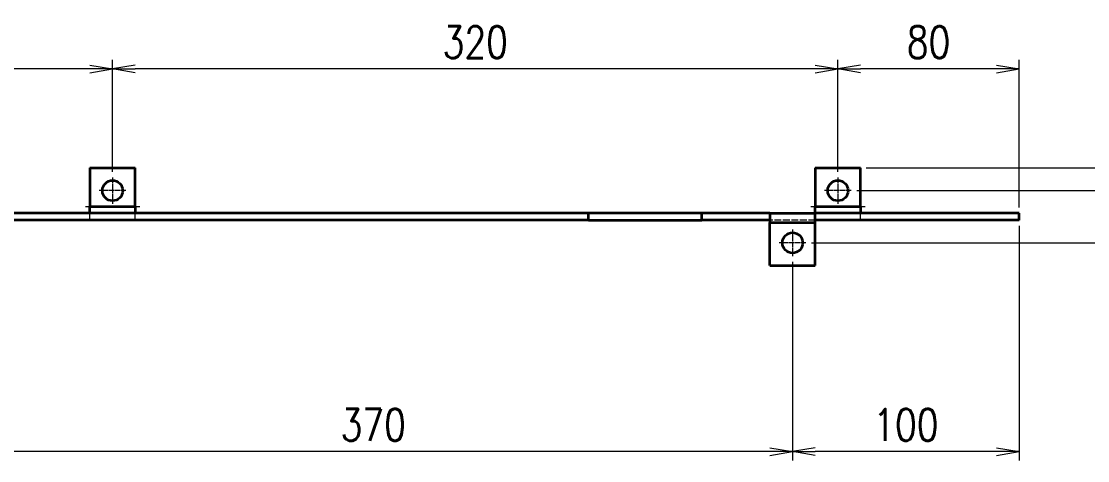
# Model space of a CAD drawing. Header units: millimetres. Extents: x 365448 to 367128, y -97739 to -95822.
# Drawn here: x 366093.7 to 366564.1, y -97392.7 to -97199 of the extents above; entities that cross this region are included whole.
import ezdxf

# ---------------------------------------------------------------- set-up
doc = ezdxf.new("R2010")
doc.units = ezdxf.units.MM
doc.header["$PDMODE"] = 35
doc.header["$PDSIZE"] = 5
doc.linetypes.add('AM_ISO02W050x2', pattern=[3.75, 3, -0.75])
doc.linetypes.add('AM_ISO08W050x2', pattern=[9, 6, -0.75, 1.5, -0.75])
for name, color, linetype, lineweight in [('CENTER', 2, 'AM_ISO08W050x2', 15), ('DIM', 3, 'Continuous', 20), ('DRAWING', 7, 'Continuous', 35), ('HIDDEN', 1, 'AM_ISO02W050x2', 18)]:
    doc.layers.add(name, color=color, linetype=linetype, lineweight=lineweight)
doc.styles.add('DIM', font='romans.shx', dxfattribs={"width": 0.8, "bigfont": 'bigfont.shx'})
doc.dimstyles.new('DEH 1-4$0', dxfattribs={"dimscale": 4, "dimtxt": 3.5, "dimasz": 2.5, "dimexe": 1, "dimexo": 0.625, "dimgap": 1.2, "dimtad": 3, "dimtoh": 1, "dimdsep": 46, "dimtxsty": 'DIM', "dimblk": 'OPEN', "dimcen": 0, "dimclrd": 8, "dimclre": 8, "dimclrt": 2, "dimazin": 2, "dimtfac": 0.5, "dimtmove": 0, "dimatfit": 3, "dimldrblk": 'OPEN', "dimfxl": 0, "dimtolj": 2, "dimlwd": 13, "dimlwe": 13, "dimarcsym": 0})

# ---------------------------------------------------------------- blocks, each defined once
blk = doc.blocks.new('_Open')
at = {"color": 0, "linetype": 'ByBlock', "lineweight": -2}
for p, q in [((-1, 0.167), (0, 0)), ((-1, -0.167), (0, 0)), ((0, 0), (-1, 0))]:
    blk.add_line(p, q, dxfattribs=at)
blk = doc.blocks.new('*D19')
at = {"layer": 'Defpoints', "color": 0, "transparency": 16777216}
for p in [(366533.96, -97286.64), (366433.96, -97302.49), (366433.96, -97388.73)]:
    blk.add_point(p, dxfattribs=at)
at = {"layer": 'DIM', "color": 8, "lineweight": 13, "transparency": 16777216}
for p, q in [((366533.96, -97289.14), (366533.96, -97392.73)), ((366433.96, -97304.99), (366433.96, -97392.73)), ((366523.96, -97388.73), (366443.96, -97388.73))]:
    blk.add_line(p, q, dxfattribs=at)
at = {"layer": 'DIM', "color": 8, "lineweight": 13, "transparency": 16777216, "xscale": 10, "yscale": 10, "zscale": 10, "rotation": 180}
blk.add_blockref('_Open', (366433.96, -97388.73), dxfattribs=at)
at = {"layer": 'DIM', "color": 8, "lineweight": 13, "transparency": 16777216, "xscale": 10, "yscale": 10, "zscale": 10}
blk.add_blockref('_Open', (366533.96, -97388.73), dxfattribs=at)
at = {"layer": 'DIM', "color": 2, "transparency": 16777216, "insert": (366483.96, -97376.93), "char_height": 14, "attachment_point": 5, "style": 'DIM'}
blk.add_mtext('\\A2;100', dxfattribs=at)
blk = doc.blocks.new('*D20')
at = {"layer": 'Defpoints', "color": 0, "transparency": 16777216}
for p in [(366063.96, -97302.49), (366433.96, -97302.49), (366063.96, -97388.73)]:
    blk.add_point(p, dxfattribs=at)
at = {"layer": 'DIM', "color": 8, "lineweight": 13, "transparency": 16777216}
for p, q in [((366063.96, -97304.99), (366063.96, -97392.73)), ((366433.96, -97304.99), (366433.96, -97392.73)), ((366423.96, -97388.73), (366073.96, -97388.73))]:
    blk.add_line(p, q, dxfattribs=at)
at = {"layer": 'DIM', "color": 8, "lineweight": 13, "transparency": 16777216, "xscale": 10, "yscale": 10, "zscale": 10, "rotation": 180}
blk.add_blockref('_Open', (366063.96, -97388.73), dxfattribs=at)
at = {"layer": 'DIM', "color": 8, "lineweight": 13, "transparency": 16777216, "xscale": 10, "yscale": 10, "zscale": 10}
blk.add_blockref('_Open', (366433.96, -97388.73), dxfattribs=at)
at = {"layer": 'DIM', "color": 2, "transparency": 16777216, "insert": (366248.96, -97376.93), "char_height": 14, "attachment_point": 5, "style": 'DIM'}
blk.add_mtext('\\A2;370', dxfattribs=at)
blk = doc.blocks.new('*D21')
at = {"layer": 'Defpoints', "color": 0, "transparency": 16777216}
for p in [(366453.96, -97219.95), (366453.96, -97267.79), (366533.96, -97283.64)]:
    blk.add_point(p, dxfattribs=at)
at = {"layer": 'DIM', "color": 8, "lineweight": 13, "transparency": 16777216}
for p, q in [((366453.96, -97265.29), (366453.96, -97215.95)), ((366533.96, -97281.14), (366533.96, -97215.95)), ((366523.96, -97219.95), (366463.96, -97219.95))]:
    blk.add_line(p, q, dxfattribs=at)
at = {"layer": 'DIM', "color": 8, "lineweight": 13, "transparency": 16777216, "xscale": 10, "yscale": 10, "zscale": 10, "rotation": 180}
blk.add_blockref('_Open', (366453.96, -97219.95), dxfattribs=at)
at = {"layer": 'DIM', "color": 8, "lineweight": 13, "transparency": 16777216, "xscale": 10, "yscale": 10, "zscale": 10}
blk.add_blockref('_Open', (366533.96, -97219.95), dxfattribs=at)
at = {"layer": 'DIM', "color": 2, "transparency": 16777216, "insert": (366493.96, -97208.15), "char_height": 14, "attachment_point": 5, "style": 'DIM'}
blk.add_mtext('\\A2;80', dxfattribs=at)
blk = doc.blocks.new('*D22')
at = {"layer": 'Defpoints', "color": 0, "transparency": 16777216}
for p in [(366133.96, -97219.95), (366133.96, -97267.79), (366453.96, -97267.79)]:
    blk.add_point(p, dxfattribs=at)
at = {"layer": 'DIM', "color": 8, "lineweight": 13, "transparency": 16777216}
for p, q in [((366133.96, -97265.29), (366133.96, -97215.95)), ((366453.96, -97265.29), (366453.96, -97215.95)), ((366443.96, -97219.95), (366143.96, -97219.95))]:
    blk.add_line(p, q, dxfattribs=at)
at = {"layer": 'DIM', "color": 8, "lineweight": 13, "transparency": 16777216, "xscale": 10, "yscale": 10, "zscale": 10, "rotation": 180}
blk.add_blockref('_Open', (366133.96, -97219.95), dxfattribs=at)
at = {"layer": 'DIM', "color": 8, "lineweight": 13, "transparency": 16777216, "xscale": 10, "yscale": 10, "zscale": 10}
blk.add_blockref('_Open', (366453.96, -97219.95), dxfattribs=at)
at = {"layer": 'DIM', "color": 2, "transparency": 16777216, "insert": (366293.96, -97208.15), "char_height": 14, "attachment_point": 5, "style": 'DIM'}
blk.add_mtext('\\A2;320', dxfattribs=at)
blk = doc.blocks.new('*D23')
at = {"layer": 'Defpoints', "color": 0, "transparency": 16777216}
for p in [(365813.96, -97219.95), (365813.96, -97267.79), (366133.96, -97267.79)]:
    blk.add_point(p, dxfattribs=at)
at = {"layer": 'DIM', "color": 8, "lineweight": 13, "transparency": 16777216}
for p, q in [((365813.96, -97265.29), (365813.96, -97215.95)), ((366133.96, -97265.29), (366133.96, -97215.95)), ((366123.96, -97219.95), (365823.96, -97219.95))]:
    blk.add_line(p, q, dxfattribs=at)
at = {"layer": 'DIM', "color": 8, "lineweight": 13, "transparency": 16777216, "xscale": 10, "yscale": 10, "zscale": 10, "rotation": 180}
blk.add_blockref('_Open', (365813.96, -97219.95), dxfattribs=at)
at = {"layer": 'DIM', "color": 8, "lineweight": 13, "transparency": 16777216, "xscale": 10, "yscale": 10, "zscale": 10}
blk.add_blockref('_Open', (366133.96, -97219.95), dxfattribs=at)
at = {"layer": 'DIM', "color": 2, "transparency": 16777216, "insert": (365973.96, -97208.15), "char_height": 14, "attachment_point": 5, "style": 'DIM'}
blk.add_mtext('\\A2;320', dxfattribs=at)
blk = doc.blocks.new('*D25')
at = {"layer": 'Defpoints', "color": 0, "transparency": 16777216}
for p in [(366463.96, -97263.64), (366621.62, -97263.64), (366459.81, -97273.64)]:
    blk.add_point(p, dxfattribs=at)
at = {"layer": 'DIM', "color": 8, "lineweight": 13, "transparency": 16777216}
for p, q in [((366621.62, -97253.64), (366621.62, -97243.64)), ((366621.62, -97243.64), (366642.96, -97243.64)), ((366466.46, -97263.64), (366625.62, -97263.64)), ((366621.62, -97273.64), (366621.62, -97263.64)), ((366462.31, -97273.64), (366625.62, -97273.64)), ((366621.62, -97283.64), (366621.62, -97293.64))]:
    blk.add_line(p, q, dxfattribs=at)
at = {"layer": 'DIM', "color": 8, "lineweight": 13, "transparency": 16777216, "xscale": 10, "yscale": 10, "zscale": 10}
for p, rotation in [((366621.62, -97263.64), 270), ((366621.62, -97273.64), 90)]:
    blk.add_blockref('_Open', p, dxfattribs=dict(at, rotation=rotation))
at = {"layer": 'DIM', "color": 2, "transparency": 16777216, "insert": (366634.69, -97231.84), "char_height": 14, "attachment_point": 5, "style": 'DIM'}
blk.add_mtext('\\A2;10', dxfattribs=at)
blk = doc.blocks.new('*D26')
at = {"layer": 'Defpoints', "color": 0, "transparency": 16777216}
for p in [(366459.81, -97273.64), (366584.07, -97273.64), (366439.81, -97296.64)]:
    blk.add_point(p, dxfattribs=at)
at = {"layer": 'DIM', "color": 8, "lineweight": 13, "transparency": 16777216}
for p, q in [((366584.07, -97263.64), (366584.07, -97253.64)), ((366584.07, -97253.64), (366607, -97253.64)), ((366462.31, -97273.64), (366588.07, -97273.64)), ((366584.07, -97296.64), (366584.07, -97273.64)), ((366442.31, -97296.64), (366588.07, -97296.64)), ((366584.07, -97306.64), (366584.07, -97316.64))]:
    blk.add_line(p, q, dxfattribs=at)
at = {"layer": 'DIM', "color": 8, "lineweight": 13, "transparency": 16777216, "xscale": 10, "yscale": 10, "zscale": 10}
for p, rotation in [((366584.07, -97273.64), 270), ((366584.07, -97296.64), 90)]:
    blk.add_blockref('_Open', p, dxfattribs=dict(at, rotation=rotation))
at = {"layer": 'DIM', "color": 2, "transparency": 16777216, "insert": (366597.94, -97241.84), "char_height": 14, "attachment_point": 5, "style": 'DIM'}
blk.add_mtext('\\A2;23', dxfattribs=at)

msp = doc.modelspace()

# ---------------------------------------------------------------- linework, layer by layer
at = {"layer": 'CENTER', "ltscale": 0.292499}
for p, q in [((366133.956, -97267.792), (366133.956, -97279.492)), ((366453.956, -97267.792), (366453.956, -97279.492)), ((366433.956, -97290.792), (366433.956, -97302.492))]:
    msp.add_line(p, q, dxfattribs=at)
at = {"layer": 'CENTER', "ltscale": 0.292505}
for p, q in [((366139.806, -97273.642), (366128.105, -97273.642)), ((366459.806, -97273.642), (366448.105, -97273.642)), ((366439.806, -97296.642), (366428.105, -97296.642))]:
    msp.add_line(p, q, dxfattribs=at)
at = {"layer": 'CENTER'}
for p, q in [((366121.956, -97280.642), (366145.956, -97280.642)), ((366121.956, -97283.642), (366145.956, -97283.642)), ((366441.956, -97280.642), (366465.956, -97280.642)), ((366441.956, -97283.642), (366465.956, -97283.642))]:
    msp.add_line(p, q, dxfattribs=at)
at = {"layer": 'DRAWING'}
for p, q in [((366123.956, -97263.642), (366143.956, -97263.642)), ((366443.956, -97263.642), (366463.956, -97263.642)), ((366343.956, -97283.642), (366073.956, -97283.642)), ((366123.956, -97280.642), (366143.956, -97280.642)), ((366393.956, -97283.642), (366343.956, -97283.642)), ((366423.956, -97283.642), (366393.956, -97283.642)), ((366423.956, -97283.642), (366443.956, -97283.642)), ((366443.956, -97280.642), (366463.956, -97280.642)), ((366533.956, -97283.642), (366443.956, -97283.642)), ((366343.956, -97286.642), (366073.956, -97286.642)), ((366343.956, -97286.642), (366393.956, -97286.642)), ((366423.956, -97286.642), (366393.956, -97286.642)), ((366423.956, -97287.642), (366443.956, -97287.642)), ((366533.956, -97286.642), (366443.956, -97286.642)), ((366423.956, -97306.642), (366443.956, -97306.642))]:
    msp.add_line(p, q, dxfattribs=at)
at = {"layer": 'DRAWING', "ltscale": 0.425}
for p, q in [((366123.956, -97263.642), (366123.956, -97280.642)), ((366143.956, -97280.642), (366143.956, -97263.642)), ((366443.956, -97263.642), (366443.956, -97280.642)), ((366463.956, -97280.642), (366463.956, -97263.642))]:
    msp.add_line(p, q, dxfattribs=at)
at = {"layer": 'DRAWING', "ltscale": 0.075}
for p, q in [((366123.956, -97283.642), (366123.956, -97280.642)), ((366143.956, -97280.642), (366143.956, -97283.642)), ((366343.956, -97286.642), (366343.956, -97283.642)), ((366393.956, -97286.642), (366393.956, -97283.642)), ((366443.956, -97283.642), (366443.956, -97280.642)), ((366463.956, -97280.642), (366463.956, -97283.642)), ((366533.956, -97286.642), (366533.956, -97283.642))]:
    msp.add_line(p, q, dxfattribs=at)
at = {"layer": 'DRAWING', "ltscale": 0.1}
for p, q in [((366423.956, -97283.642), (366423.956, -97287.642)), ((366443.956, -97287.642), (366443.956, -97283.642))]:
    msp.add_line(p, q, dxfattribs=at)
at = {"layer": 'DRAWING', "ltscale": 0.475}
for p, q in [((366423.956, -97306.642), (366423.956, -97287.642)), ((366443.956, -97306.642), (366443.956, -97287.642))]:
    msp.add_line(p, q, dxfattribs=at)
at = {"layer": 'DRAWING'}
for centre in [(366133.956, -97273.642), (366453.956, -97273.642), (366433.956, -97296.642)]:
    msp.add_circle(centre, 4.5, dxfattribs=at)
at = {"layer": 'HIDDEN', "ltscale": 0.075}
for p, q in [((366123.956, -97286.642), (366123.956, -97283.642)), ((366143.956, -97286.642), (366143.956, -97283.642)), ((366463.956, -97286.642), (366463.956, -97283.642))]:
    msp.add_line(p, q, dxfattribs=at)
at = {"layer": 'HIDDEN'}
for p, q in [((366123.956, -97283.642), (366143.956, -97283.642)), ((366443.956, -97283.642), (366463.956, -97283.642)), ((366443.956, -97286.642), (366423.956, -97286.642)), ((366443.956, -97287.642), (366423.956, -97287.642))]:
    msp.add_line(p, q, dxfattribs=at)

# ---------------------------------------------------------------- dimensions: what is measured, and where the dimension line sits
at = {"layer": 'DIM'}
for base, p1, p2, picture, middle in [((365813.956, -97219.947), (366133.956, -97267.792), (365813.956, -97267.792), '*D23', (365973.956, -97208.147)), ((366133.956, -97219.947), (366453.956, -97267.792), (366133.956, -97267.792), '*D22', (366293.956, -97208.147)), ((366063.956, -97388.734), (366433.956, -97302.492), (366063.956, -97302.492), '*D20', (366248.956, -97376.934))]:
    dim = msp.add_linear_dim(base=base, p1=p1, p2=p2, dimstyle='DEH 1-4$0', override={"dimtmove": 1}, dxfattribs=at)
    dim.commit()
    dim.dimension.update_dxf_attribs({"geometry": picture, "text_midpoint": middle})
for base, p1, p2, picture, middle in [((366453.956, -97219.947), (366533.956, -97283.642), (366453.956, -97267.792), '*D21', (366493.956, -97208.147)), ((366433.956, -97388.734), (366533.956, -97286.642), (366433.956, -97302.492), '*D19', (366483.956, -97376.934))]:
    dim = msp.add_linear_dim(base=base, p1=p1, p2=p2, dimstyle='DEH 1-4$0', dxfattribs=at)
    dim.commit()
    dim.dimension.update_dxf_attribs({"geometry": picture, "text_midpoint": middle})
for base, p1, p2, picture, middle in [((366621.623, -97263.642), (366459.806, -97273.642), (366463.956, -97263.642), '*D25', (366634.689, -97231.842)), ((366584.071, -97273.642), (366439.806, -97296.642), (366459.806, -97273.642), '*D26', (366597.937, -97241.842))]:
    dim = msp.add_linear_dim(base=base, p1=p1, p2=p2, angle=90, dimstyle='DEH 1-4$0', dxfattribs=at)
    dim.commit()
    dim.dimension.update_dxf_attribs({"geometry": picture, "text_midpoint": middle})

doc.saveas('drawing.dxf')
